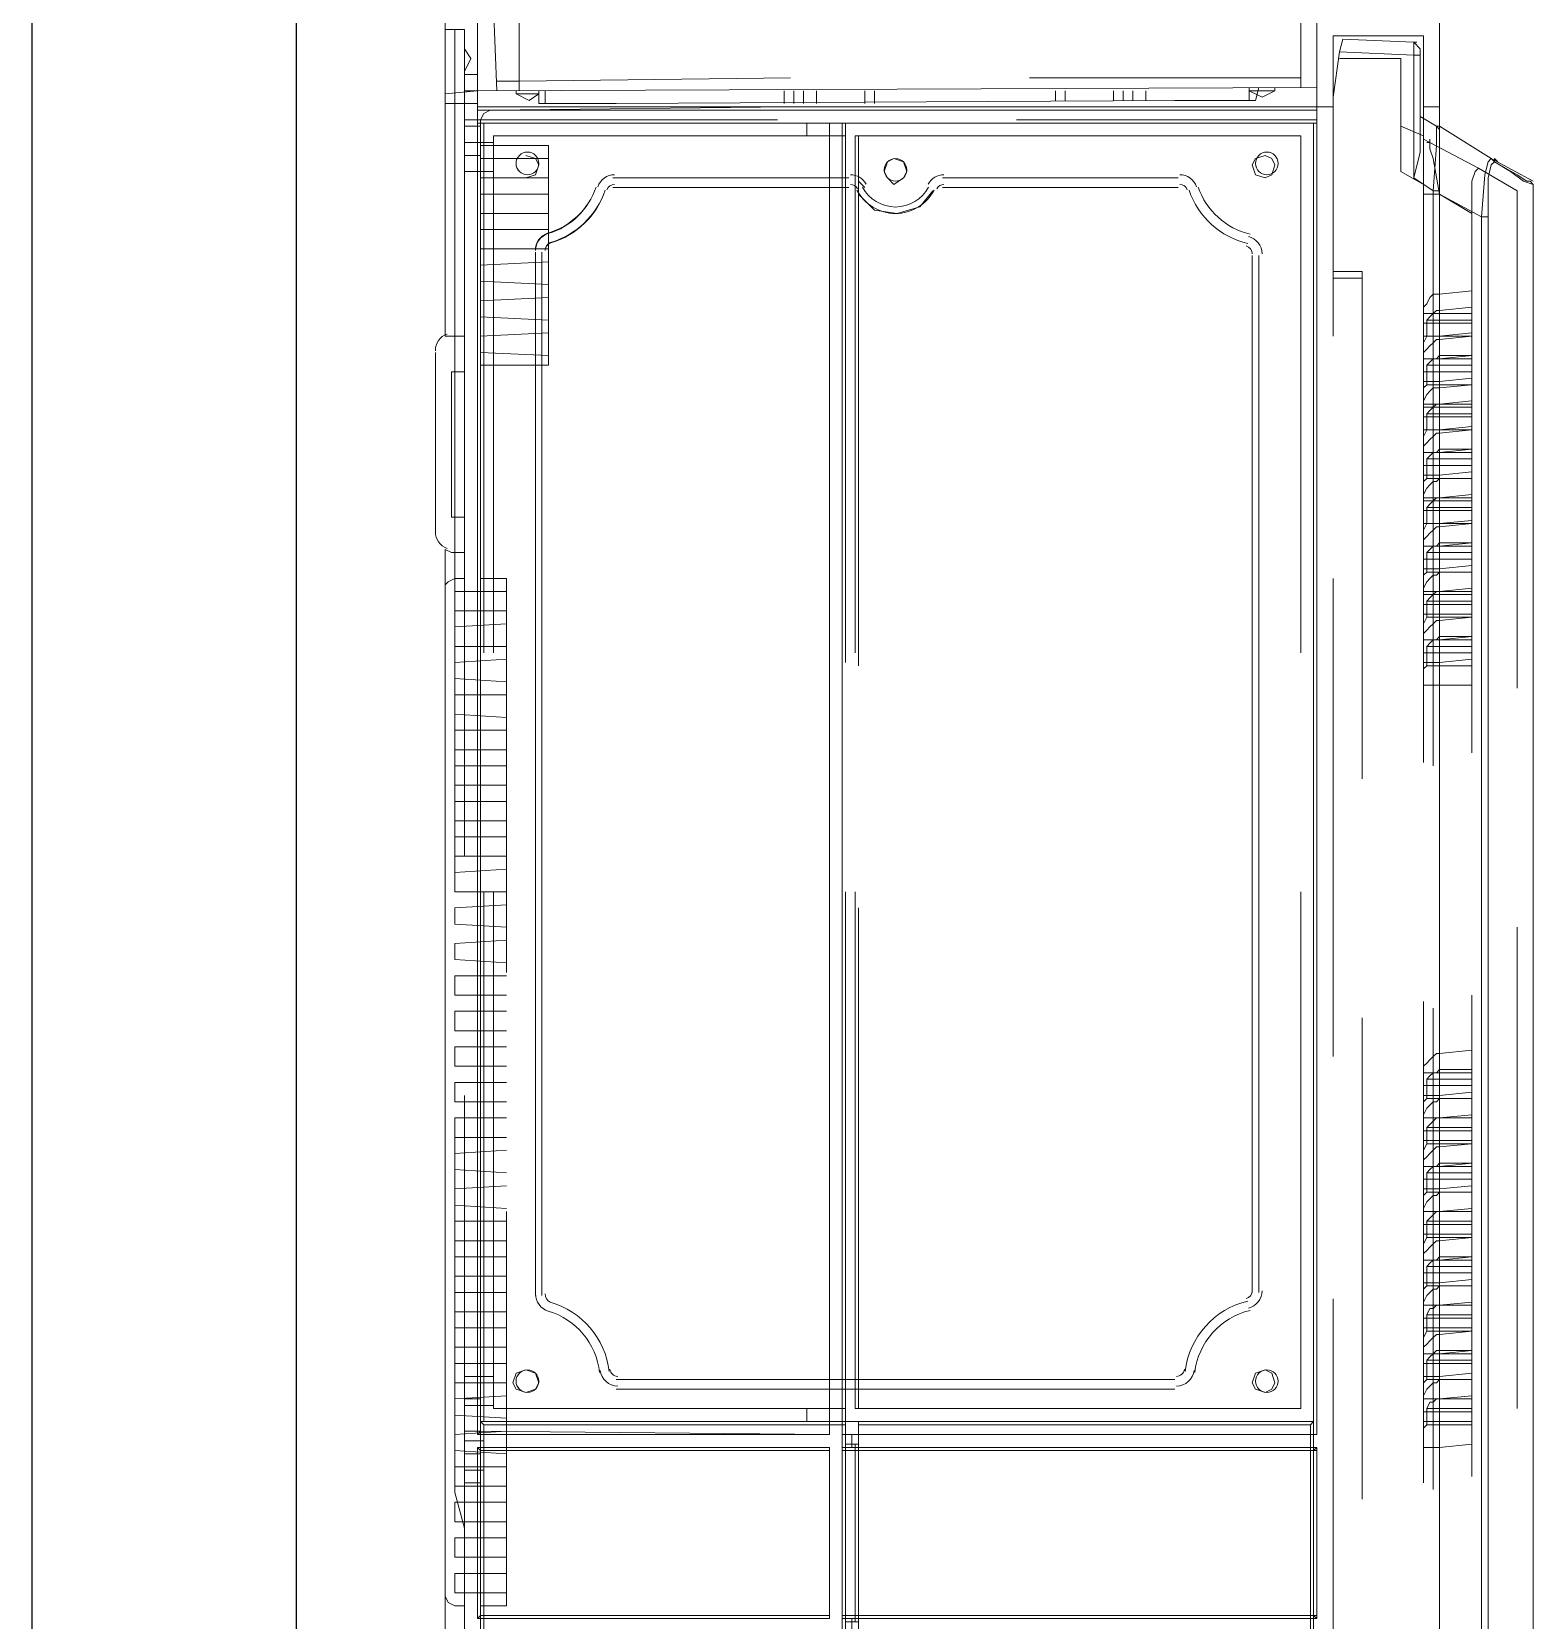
# Model space of a CAD drawing. Header units: millimetres. Extents: x -305 to 1353, y -289 to 1176.
# Drawn here: x -305.28 to -279.17, y 393.87 to 421.49 of the extents above; entities that cross this region are included whole.
import ezdxf

# ---------------------------------------------------------------- set-up
doc = ezdxf.new("R2010")
doc.units = ezdxf.units.MM
doc.header["$MEASUREMENT"] = 0
doc.layers.add('PDF_0', color=7, linetype='Continuous')

msp = doc.modelspace()

# ---------------------------------------------------------------- linework, layer by layer
at = {"layer": 'PDF_0', "lineweight": 25}
for points in [[(-300.674, 338.138), (-300.674, 390.589), (-300.674, 443.433), (-300.674, 479.429)], [(-305.279, 479.317), (-305.279, 335.049)]]:
    msp.add_lwpolyline(points, dxfattribs=at)
at = {"layer": 'PDF_0', "lineweight": 18}
for points in [[(-298.091, 374.415), (-298.091, 368.968), (-298.091, 368.856), (-297.53, 368.856), (-297.53, 368.968), (-297.53, 370.372), (-282.929, 370.372), (-282.929, 368.912), (-282.929, 368.856), (-280.795, 368.856), (-280.795, 368.912), (-280.795, 421.644), (-280.795, 421.7), (-282.929, 421.7), (-282.929, 421.644), (-282.929, 420.127), (-297.53, 420.127), (-297.53, 421.644), (-297.53, 421.7), (-298.091, 421.7), (-298.091, 421.644), (-298.091, 416.196)], [(-283.266, 421.7), (-282.929, 421.7), (-297.53, 421.7), (-297.473, 421.7), (-297.417, 421.924), (-297.249, 421.924), (-297.193, 420.464)], [(-296.8, 420.464), (-296.8, 421.924), (-283.322, 421.924), (-282.985, 421.924), (-282.985, 421.7)], [(-297.193, 420.633), (-296.8, 420.633)], [(-297.53, 420.464), (-282.929, 420.52)], [(-282.929, 420.184), (-297.53, 420.184)], [(-297.53, 419.903), (-297.473, 419.903), (-291.408, 419.903), (-291.408, 418.948), (-291.408, 418.78), (-291.408, 398.058), (-291.408, 397.889), (-291.408, 397.103), (-297.473, 397.159)], [(-297.473, 419.903), (-297.473, 397.159), (-297.53, 397.103)], [(-297.473, 419.341), (-297.473, 419.847), (-297.473, 419.341)], [(-291.184, 396.878), (-291.184, 397.103), (-291.184, 397.889), (-291.184, 398.058), (-291.184, 418.78), (-291.184, 418.948), (-291.184, 419.903), (-282.985, 419.903), (-282.929, 419.903)], [(-282.985, 397.103), (-282.985, 419.903)], [(-280.795, 418.667), (-280.065, 418.274), (-280.009, 419.004), (-279.952, 419.229), (-279.896, 419.285), (-280.795, 419.847)], [(-279.166, 372.113), (-279.166, 372.001), (-279.166, 371.72), (-279.166, 371.608), (-279.166, 370.597), (-279.166, 369.361), (-279.84, 369.361), (-279.896, 369.417), (-279.896, 369.586), (-279.952, 370.26), (-279.952, 418.274), (-279.952, 418.948), (-279.896, 419.173), (-279.84, 419.229)], [(-279.166, 418.892), (-279.896, 419.285), (-279.84, 419.229), (-279.559, 419.06), (-279.335, 418.892), (-279.166, 418.836)], [(-279.784, 419.229), (-279.84, 419.285)], [(-291.408, 418.78), (-295.171, 418.78), (-291.408, 418.78)], [(-279.166, 374.921), (-279.166, 418.836), (-279.222, 418.892)], [(-279.952, 418.274), (-280.065, 418.274), (-280.065, 370.26), (-279.952, 370.26)], [(-280.233, 416.196), (-280.795, 416.196), (-280.233, 416.253), (-280.233, 415.859), (-280.795, 415.803)], [(-298.26, 412.771), (-298.26, 415.916)], [(-297.923, 415.579), (-297.923, 413.052)], [(-280.795, 415.41), (-280.233, 415.466), (-280.233, 415.017), (-280.795, 415.017)], [(-280.233, 415.354), (-280.795, 415.354)], [(-280.233, 414.568), (-280.795, 414.568), (-280.233, 414.624), (-280.233, 414.231), (-280.795, 414.175)], [(-280.795, 413.782), (-280.233, 413.838), (-280.233, 413.389), (-280.795, 413.389)], [(-280.233, 413.725), (-280.795, 413.725)], [(-280.233, 412.939), (-280.795, 412.939), (-280.233, 412.995), (-280.233, 412.602), (-280.795, 412.546)], [(-298.091, 412.49), (-298.091, 378.122)], [(-280.795, 412.153), (-280.233, 412.209), (-280.233, 411.76), (-280.795, 411.76)], [(-280.233, 412.097), (-280.795, 412.097)], [(-280.795, 411.367), (-280.233, 411.367), (-280.233, 410.974), (-280.795, 410.918)], [(-280.233, 411.311), (-280.795, 411.311)], [(-280.795, 410.524), (-280.233, 410.581), (-280.233, 410.131), (-280.795, 410.131)], [(-280.233, 410.468), (-280.795, 410.468)], [(-280.795, 402.999), (-280.233, 403.056), (-280.233, 402.606), (-280.795, 402.606)], [(-280.233, 402.943), (-280.795, 402.943)], [(-280.795, 402.213), (-280.233, 402.213), (-280.233, 401.82), (-280.795, 401.764)], [(-280.233, 402.157), (-280.795, 402.157)], [(-280.795, 401.371), (-280.233, 401.427), (-280.233, 400.978), (-280.795, 400.978)], [(-280.233, 401.315), (-280.795, 401.315)], [(-280.795, 400.585), (-280.233, 400.585), (-280.233, 400.192), (-280.795, 400.135)], [(-280.233, 400.529), (-280.795, 400.529)], [(-280.795, 399.742), (-280.233, 399.798), (-280.233, 399.349), (-280.795, 399.349)], [(-280.233, 399.686), (-280.795, 399.686)], [(-280.795, 398.956), (-280.233, 398.956), (-280.233, 398.563), (-280.795, 398.507)], [(-280.233, 398.9), (-280.795, 398.9)], [(-280.795, 398.114), (-280.233, 398.17), (-280.233, 397.777), (-280.795, 397.721)], [(-280.233, 398.058), (-280.795, 398.058)], [(-297.473, 397.159), (-297.473, 397.721), (-297.473, 397.159)], [(-280.795, 397.328), (-280.233, 397.328), (-280.233, 396.934), (-280.795, 396.878)], [(-280.233, 397.271), (-280.795, 397.271)], [(-297.53, 396.878), (-297.473, 396.822), (-291.408, 396.822), (-291.408, 396.878)], [(-282.929, 396.878), (-282.985, 396.822), (-291.184, 396.822), (-291.184, 396.878), (-291.015, 396.878), (-291.015, 397.103), (-291.184, 397.103), (-282.985, 397.103), (-282.929, 397.103)], [(-297.473, 396.822), (-297.473, 393.958)], [(-297.473, 396.261), (-297.473, 396.766), (-297.473, 396.261)], [(-291.408, 393.958), (-291.408, 396.822)], [(-291.184, 396.822), (-291.184, 393.958)], [(-282.985, 393.958), (-282.985, 396.822)], [(-291.408, 393.902), (-291.408, 393.958), (-297.473, 393.958), (-297.53, 393.902)], [(-282.929, 393.902), (-282.985, 393.958), (-291.184, 393.958), (-291.184, 393.902), (-291.015, 393.902), (-291.015, 393.677), (-291.184, 393.677), (-291.184, 393.621), (-282.985, 393.677), (-282.929, 393.677)], [(-291.184, 393.902), (-291.184, 393.677)]]:
    msp.add_lwpolyline(points, dxfattribs=at)
at = {"layer": 'PDF_0', "lineweight": 0}
for points in [[(-283.21, 421.924), (-283.21, 420.52)], [(-298.091, 421.531), (-297.754, 421.531), (-297.754, 420.745), (-297.53, 420.745)], [(-297.923, 421.531), (-297.923, 415.579)], [(-282.648, 416.196), (-282.648, 421.419), (-281.076, 421.419), (-281.076, 419.566), (-281.076, 418.836), (-281.076, 408.784)], [(-297.754, 421.194), (-297.754, 421.194)], [(-282.536, 421.138), (-282.648, 420.352), (-282.648, 420.184), (-287.927, 420.184)], [(-281.132, 421.082), (-281.132, 421.194), (-281.244, 421.307), (-281.244, 421.251), (-281.244, 421.082), (-281.132, 421.082), (-281.132, 421.194), (-281.244, 421.307), (-282.479, 421.363), (-282.536, 421.138), (-281.244, 421.082), (-281.132, 421.082), (-281.132, 419.397), (-281.244, 418.948), (-281.132, 419.397)], [(-281.188, 421.307), (-281.244, 421.307), (-281.244, 421.251), (-281.244, 421.082), (-281.244, 418.948), (-280.907, 418.723), (-280.907, 408.727)], [(-281.076, 418.836), (-281.469, 419.06), (-281.469, 421.026), (-282.536, 421.026)], [(-297.754, 420.745), (-297.754, 420.24), (-298.091, 420.24)], [(-297.754, 420.801), (-297.754, 420.801)], [(-296.8, 420.633), (-292.082, 420.689)], [(-287.927, 420.689), (-283.21, 420.689)], [(-297.754, 420.464), (-297.53, 420.464), (-298.091, 420.408)], [(-296.856, 420.408), (-296.856, 420.408)], [(-296.856, 420.408), (-296.631, 420.296), (-296.463, 420.408)], [(-296.463, 420.464), (-296.463, 420.24), (-296.294, 420.24), (-295.396, 420.24), (-295.115, 420.24), (-285.4, 420.296), (-285.119, 420.296), (-284.164, 420.296), (-283.996, 420.296), (-283.94, 420.52)], [(-296.35, 420.24), (-296.35, 420.464)], [(-292.195, 420.464), (-292.195, 420.24)], [(-292.026, 420.464), (-292.026, 420.24)], [(-291.858, 420.464), (-291.858, 420.24)], [(-291.633, 420.464), (-291.633, 420.24)], [(-290.791, 420.464), (-290.791, 420.24)], [(-290.622, 420.464), (-290.622, 420.24)], [(-287.477, 420.296), (-287.477, 420.464)], [(-287.309, 420.296), (-287.309, 420.464)], [(-286.467, 420.296), (-286.467, 420.464)], [(-286.298, 420.296), (-286.298, 420.464)], [(-286.13, 420.296), (-286.13, 420.464)], [(-285.905, 420.296), (-285.905, 420.464)], [(-284.108, 420.296), (-284.108, 420.52), (-284.108, 420.464), (-283.883, 420.352), (-283.659, 420.464), (-283.659, 420.52), (-283.659, 420.464)], [(-284.108, 420.52), (-284.108, 420.464)], [(-284.108, 420.464), (-284.108, 420.464)], [(-297.53, 420.24), (-297.754, 420.24), (-297.754, 419.847), (-297.473, 419.847)], [(-297.53, 420.127), (-297.53, 419.959), (-297.754, 419.959)], [(-297.53, 420.127), (-297.53, 420.127)], [(-292.082, 420.184), (-297.305, 420.127), (-297.417, 420.071), (-297.473, 419.959), (-297.473, 410.356)], [(-282.929, 419.959), (-282.929, 420.127)], [(-280.795, 420.184), (-281.076, 420.184)], [(-297.754, 419.847), (-297.754, 419.341)], [(-297.473, 410.693), (-297.473, 419.903), (-297.53, 419.903), (-297.53, 419.959), (-292.307, 419.959)], [(-297.417, 410.693), (-297.417, 419.903), (-297.473, 419.903)], [(-297.417, 419.903), (-291.802, 419.903), (-291.802, 419.678), (-291.128, 419.678), (-291.128, 418.948), (-291.128, 418.78), (-291.128, 410.524)], [(-291.802, 419.678), (-297.249, 419.678), (-297.249, 410.693), (-297.249, 419.678), (-291.128, 419.678), (-291.128, 419.903), (-291.802, 419.903)], [(-288.151, 419.959), (-282.929, 419.959), (-282.929, 419.903), (-282.985, 419.903), (-282.985, 410.693), (-282.985, 419.903), (-291.128, 419.903), (-291.128, 410.693)], [(-291.128, 419.903), (-291.128, 419.903)], [(-282.985, 419.903), (-282.985, 419.903)], [(-281.019, 419.566), (-280.963, 419.566), (-281.076, 419.622), (-281.076, 419.678), (-281.469, 419.847)], [(-280.795, 419.847), (-280.851, 419.847), (-280.851, 419.79), (-280.851, 419.51), (-280.907, 418.723), (-280.795, 418.723), (-280.907, 418.723), (-280.851, 419.51), (-280.851, 419.79), (-280.851, 419.847), (-280.795, 419.79), (-280.851, 419.847), (-281.132, 420.015)], [(-297.754, 419.06), (-297.249, 419.06), (-297.249, 419.566), (-297.754, 419.566)], [(-297.473, 419.51), (-296.294, 419.51), (-296.294, 419.117), (-296.294, 416.084), (-296.294, 415.691), (-297.473, 415.691)], [(-297.249, 419.678), (-297.249, 419.678)], [(-297.249, 419.06), (-297.249, 419.566)], [(-291.128, 419.678), (-291.128, 419.678)], [(-290.903, 410.468), (-290.903, 418.667), (-290.622, 418.386), (-290.229, 418.33), (-289.836, 418.443), (-289.611, 418.723), (-289.836, 418.443), (-290.229, 418.33), (-290.622, 418.386), (-290.903, 418.667), (-290.903, 418.892), (-290.791, 418.78), (-290.903, 418.892), (-290.903, 419.678), (-283.21, 419.678), (-283.21, 410.693), (-283.21, 419.678), (-290.959, 419.678), (-290.903, 419.678)], [(-290.959, 419.678), (-290.959, 410.693)], [(-283.21, 419.678), (-283.21, 419.678)], [(-281.076, 419.678), (-281.076, 419.622), (-280.963, 419.566), (-280.963, 419.453), (-280.907, 419.285), (-280.795, 418.667), (-280.233, 418.33), (-280.233, 418.892), (-280.177, 419.06), (-280.121, 419.117), (-280.963, 419.566), (-280.963, 419.453), (-280.907, 419.285), (-280.795, 418.667)], [(-297.473, 419.341), (-297.754, 419.341), (-297.754, 416.196), (-297.754, 415.579)], [(-296.294, 419.285), (-297.473, 419.285)], [(-296.687, 418.948), (-296.519, 419.004), (-296.463, 419.173), (-296.519, 419.285), (-296.687, 419.341)], [(-296.687, 419.341), (-296.687, 419.341)], [(-290.285, 418.836), (-290.117, 418.948), (-290.061, 419.06), (-290.117, 419.229), (-290.285, 419.285)], [(-290.285, 419.285), (-290.285, 419.285)], [(-290.285, 419.285), (-290.285, 419.285)], [(-283.827, 418.948), (-283.715, 419.004), (-283.659, 419.173), (-283.715, 419.285), (-283.827, 419.341)], [(-283.827, 419.341), (-283.827, 419.341)], [(-283.827, 419.341), (-283.827, 419.341)], [(-279.222, 418.892), (-279.279, 418.892), (-279.447, 419.004), (-279.84, 419.229), (-279.84, 419.285)], [(-297.473, 418.948), (-296.294, 418.948)], [(-296.687, 418.948), (-296.687, 418.948)], [(-291.128, 418.948), (-291.128, 418.948)], [(-283.827, 418.948), (-283.827, 418.948)], [(-283.827, 418.948), (-283.827, 418.948)], [(-280.233, 408.952), (-280.233, 418.33), (-280.233, 418.892), (-280.177, 419.06), (-280.121, 419.117), (-279.447, 418.723), (-279.447, 410.075)], [(-296.294, 418.667), (-297.473, 418.667)], [(-291.128, 418.78), (-291.128, 418.78)], [(-290.903, 418.667), (-290.903, 418.667)], [(-290.285, 418.836), (-290.285, 418.836)], [(-290.285, 418.836), (-290.285, 418.836)], [(-280.795, 416.926), (-280.795, 418.667), (-281.019, 418.667), (-281.076, 418.667), (-281.019, 418.667), (-280.795, 418.667), (-281.019, 418.667), (-281.076, 418.667)], [(-279.166, 418.836), (-279.166, 418.836)], [(-297.473, 418.33), (-296.294, 418.33)], [(-296.294, 418.05), (-297.473, 418.05)], [(-297.473, 417.713), (-296.294, 417.713)], [(-296.294, 417.488), (-297.473, 417.432)], [(-282.648, 417.32), (-282.143, 417.32), (-282.143, 408.503)], [(-297.473, 417.151), (-296.294, 417.095)], [(-282.648, 417.207), (-282.143, 417.207)], [(-296.294, 416.87), (-297.473, 416.814)], [(-280.795, 415.803), (-281.076, 415.803), (-281.076, 415.916), (-281.076, 416.028), (-281.076, 416.084), (-281.019, 416.196), (-280.795, 416.196), (-281.076, 416.196), (-281.076, 416.309), (-281.076, 416.421), (-281.076, 416.589), (-281.076, 416.702), (-281.019, 416.758), (-280.963, 416.87), (-280.907, 416.926), (-280.851, 416.926), (-280.795, 416.926), (-280.233, 416.983), (-280.233, 416.589), (-280.233, 416.421), (-280.233, 416.253)], [(-297.473, 416.533), (-296.294, 416.477)], [(-280.233, 416.589), (-281.076, 416.589)], [(-281.019, 416.196), (-281.019, 416.477), (-280.963, 416.533), (-280.907, 416.589), (-280.851, 416.646), (-280.795, 416.646), (-280.795, 416.14)], [(-280.233, 416.477), (-281.019, 416.477)], [(-280.795, 416.646), (-280.233, 416.702)], [(-297.754, 416.196), (-297.979, 416.196), (-298.091, 416.196)], [(-296.294, 416.253), (-297.473, 416.196)], [(-280.233, 416.421), (-281.076, 416.421)], [(-280.233, 416.196), (-280.795, 416.14), (-280.851, 416.14), (-280.907, 416.084), (-280.963, 416.028), (-281.019, 415.972), (-281.076, 415.916), (-281.076, 415.803)], [(-297.473, 415.916), (-296.294, 415.859)], [(-281.076, 414.961), (-281.076, 415.073), (-281.019, 415.186), (-280.963, 415.242), (-280.907, 415.298), (-280.851, 415.298), (-280.795, 415.298), (-280.795, 415.859), (-280.851, 415.803), (-280.907, 415.803), (-280.963, 415.747), (-281.019, 415.691), (-280.233, 415.691)], [(-280.795, 415.859), (-280.233, 415.859), (-280.233, 415.803), (-281.076, 415.803), (-281.076, 415.579)], [(-280.795, 415.41), (-281.076, 415.41), (-281.076, 415.522), (-281.076, 415.579), (-280.233, 415.579), (-280.233, 415.803)], [(-281.019, 415.691), (-281.019, 415.354), (-281.076, 415.298), (-281.076, 415.186), (-281.076, 415.073), (-281.076, 415.017), (-280.795, 415.017), (-280.851, 415.017), (-280.907, 414.961), (-280.963, 414.905), (-281.019, 414.849), (-280.233, 414.849)], [(-280.795, 415.354), (-281.019, 415.354)], [(-280.233, 415.354), (-280.795, 415.298)], [(-280.233, 415.579), (-280.233, 415.466)], [(-280.233, 415.073), (-280.795, 415.017), (-280.795, 414.512)], [(-280.795, 413.782), (-281.076, 413.782), (-281.076, 413.894), (-281.076, 413.95), (-281.076, 414.175), (-281.076, 414.287), (-281.076, 414.399), (-281.076, 414.455), (-281.019, 414.568), (-281.019, 414.849)], [(-281.076, 414.792), (-281.076, 414.68), (-281.076, 414.568), (-280.795, 414.568), (-281.019, 414.568)], [(-280.233, 415.017), (-280.233, 414.961)], [(-280.233, 414.792), (-280.233, 414.624)], [(-280.795, 414.175), (-281.076, 414.175), (-281.076, 414.287), (-281.019, 414.343), (-280.963, 414.399), (-280.907, 414.455), (-280.851, 414.512), (-280.795, 414.512), (-280.233, 414.568)], [(-281.019, 413.725), (-280.795, 413.725), (-280.795, 414.231), (-280.851, 414.175), (-280.907, 414.175), (-280.963, 414.119), (-281.019, 414.062), (-281.019, 413.725), (-281.076, 413.669), (-281.076, 413.557), (-281.076, 413.501), (-281.076, 413.389), (-280.795, 413.389), (-280.851, 413.389), (-280.907, 413.332), (-280.963, 413.276), (-281.019, 413.22), (-280.233, 413.22)], [(-280.795, 414.231), (-280.233, 414.231), (-280.233, 414.175), (-281.076, 414.175)], [(-280.233, 414.175), (-280.233, 413.95), (-281.076, 413.95)], [(-280.233, 414.062), (-281.019, 414.062)], [(-280.233, 413.725), (-280.795, 413.725), (-280.851, 413.669), (-280.907, 413.669), (-280.963, 413.613), (-281.019, 413.557), (-281.076, 413.445), (-281.076, 413.332), (-281.076, 413.164), (-281.076, 413.052), (-281.076, 412.939), (-280.795, 412.939), (-281.019, 412.939)], [(-280.233, 413.95), (-280.233, 413.838)], [(-280.233, 413.445), (-280.795, 413.389), (-280.795, 412.883)], [(-281.076, 413.332), (-280.233, 413.332), (-280.233, 413.389)], [(-280.233, 413.332), (-280.233, 413.164), (-281.076, 413.164)], [(-281.019, 413.22), (-281.019, 412.939), (-281.076, 412.827), (-281.076, 412.771), (-281.076, 412.658), (-281.076, 412.546)], [(-280.233, 413.164), (-280.233, 412.995)], [(-297.923, 413.052), (-297.923, 406.65)], [(-297.754, 413.052), (-297.754, 412.434)], [(-280.795, 412.546), (-281.076, 412.546), (-281.076, 412.658), (-281.019, 412.715), (-280.963, 412.771), (-280.907, 412.827), (-280.851, 412.883), (-280.795, 412.883), (-280.233, 412.939)], [(-280.795, 412.602), (-280.233, 412.602), (-280.233, 412.546), (-281.076, 412.546), (-281.076, 412.322), (-281.076, 412.265), (-281.076, 412.153), (-280.795, 412.153)], [(-280.233, 410.918), (-281.076, 410.918), (-281.076, 411.03), (-281.019, 411.086), (-280.963, 411.142), (-280.907, 411.198), (-280.851, 411.255), (-280.795, 411.255), (-280.233, 411.311), (-280.795, 411.255), (-280.795, 411.76), (-281.076, 411.76), (-281.076, 411.872), (-281.076, 411.928), (-281.076, 412.041), (-281.019, 412.097), (-280.795, 412.097), (-280.795, 412.602), (-280.851, 412.546), (-280.907, 412.546), (-280.963, 412.49), (-281.019, 412.434), (-281.019, 412.097)], [(-298.091, 412.49), (-297.979, 412.434), (-297.754, 412.434), (-297.754, 407.155)], [(-280.233, 412.546), (-280.233, 412.322), (-281.076, 412.322)], [(-280.233, 412.434), (-281.019, 412.434)], [(-280.233, 412.322), (-280.233, 412.209)], [(-280.795, 412.097), (-280.233, 412.097), (-280.795, 412.097), (-280.851, 412.041), (-280.907, 412.041), (-280.963, 411.985), (-281.019, 411.928), (-281.076, 411.816), (-281.076, 411.704), (-281.076, 411.535), (-281.076, 411.423), (-281.076, 411.367), (-280.795, 411.367)], [(-297.754, 411.985), (-297.923, 411.985), (-298.035, 411.928), (-298.091, 411.872)], [(-297.024, 411.76), (-297.923, 411.76), (-297.923, 411.423), (-297.024, 411.423)], [(-297.473, 411.985), (-297.024, 411.985), (-297.024, 411.591), (-297.024, 405.133)], [(-282.648, 411.985), (-282.648, 403.673)], [(-281.076, 411.704), (-280.233, 411.704), (-280.233, 411.76)], [(-280.233, 411.816), (-280.795, 411.76), (-280.851, 411.76), (-280.907, 411.704), (-280.963, 411.648), (-281.019, 411.591), (-280.233, 411.591)], [(-280.233, 411.704), (-280.233, 411.535), (-281.076, 411.535)], [(-281.019, 411.311), (-281.019, 411.591)], [(-280.233, 411.367), (-280.233, 411.535)], [(-297.024, 411.198), (-297.923, 411.142), (-297.923, 410.805), (-297.024, 410.805)], [(-280.795, 410.918), (-281.076, 410.918), (-281.076, 411.03), (-281.076, 411.142), (-281.076, 411.198), (-281.019, 411.311), (-280.795, 411.311)], [(-280.795, 403.729), (-280.795, 410.974), (-280.851, 410.918), (-280.907, 410.918), (-280.963, 410.861), (-281.019, 410.805), (-281.019, 410.468), (-281.076, 410.412), (-281.076, 410.3), (-281.076, 410.244), (-281.076, 410.131), (-280.795, 410.131)], [(-281.076, 410.918), (-281.076, 410.693)], [(-280.233, 410.581), (-280.233, 410.693), (-280.233, 410.918), (-280.233, 410.974), (-280.795, 410.974)], [(-280.795, 410.524), (-281.076, 410.524), (-281.076, 410.637), (-281.076, 410.693), (-280.233, 410.693)], [(-280.233, 410.805), (-281.019, 410.805)], [(-297.024, 410.581), (-297.923, 410.524), (-297.923, 410.244), (-297.024, 410.188)], [(-280.795, 410.468), (-281.019, 410.468)], [(-297.024, 409.963), (-297.923, 409.963), (-297.923, 409.626), (-297.024, 409.57)], [(-297.024, 409.345), (-297.923, 409.345), (-297.923, 409.008), (-297.024, 409.008)], [(-297.024, 408.727), (-297.923, 408.727), (-297.923, 408.391), (-297.024, 408.391)], [(-297.024, 408.11), (-297.923, 408.11), (-297.923, 407.773), (-297.024, 407.773)], [(-297.024, 407.492), (-297.923, 407.492), (-297.923, 407.155), (-297.024, 407.155)], [(-297.024, 406.93), (-297.923, 406.874), (-297.923, 406.537), (-297.024, 406.537)], [(-297.473, 406.537), (-297.473, 397.328), (-297.417, 397.271), (-291.128, 397.271), (-291.128, 393.509)], [(-297.417, 406.537), (-297.417, 397.328), (-297.473, 397.328), (-297.473, 393.453), (-297.417, 393.509)], [(-291.128, 406.313), (-291.128, 398.058), (-291.128, 397.889), (-291.128, 397.552), (-291.802, 397.552), (-297.249, 397.552), (-297.249, 406.537), (-297.249, 397.552), (-291.128, 397.552), (-291.128, 397.328), (-290.903, 397.328)], [(-291.128, 397.328), (-291.128, 406.537)], [(-290.903, 397.552), (-290.959, 397.552), (-283.21, 397.552), (-283.21, 406.537), (-283.21, 397.552), (-290.903, 397.552), (-290.903, 397.889), (-290.903, 398.058), (-290.903, 406.257)], [(-290.959, 406.537), (-290.959, 397.552)], [(-297.024, 406.313), (-297.923, 406.257), (-297.923, 405.976), (-297.024, 405.92)], [(-297.473, 406.2), (-297.473, 397.833)], [(-297.024, 405.695), (-297.923, 405.639), (-297.923, 405.358), (-297.024, 405.302)], [(-279.447, 397.552), (-279.447, 405.92)], [(-297.024, 405.077), (-297.923, 405.077), (-297.923, 404.74), (-297.024, 404.74)], [(-281.076, 404.628), (-281.076, 396.261)], [(-280.233, 396.373), (-280.233, 404.74)], [(-297.024, 404.46), (-297.923, 404.46), (-297.923, 404.123), (-297.024, 404.123)], [(-282.143, 404.347), (-282.143, 395.98)], [(-280.907, 404.516), (-280.907, 396.148)], [(-297.024, 403.842), (-297.923, 403.842), (-297.923, 403.505), (-297.024, 403.505)], [(-297.024, 403.224), (-297.923, 403.224), (-297.923, 402.887), (-297.024, 402.887)], [(-281.076, 403.393), (-281.076, 403.168), (-280.233, 403.168), (-280.233, 403.393)], [(-280.233, 403.28), (-281.019, 403.28), (-281.019, 402.943), (-280.795, 402.943), (-280.851, 402.887), (-280.907, 402.887), (-280.963, 402.831), (-281.019, 402.775), (-281.076, 402.662), (-281.076, 402.606), (-280.233, 402.606), (-280.233, 402.382), (-281.076, 402.382), (-281.076, 402.269), (-281.076, 402.213), (-280.795, 402.213)], [(-281.019, 403.28), (-280.963, 403.336), (-280.907, 403.393), (-280.851, 403.393), (-280.795, 403.449), (-280.233, 403.449)], [(-280.233, 402.943), (-280.795, 402.943), (-280.795, 403.449)], [(-297.754, 402.999), (-297.754, 397.721), (-297.473, 397.721)], [(-281.076, 403.168), (-281.076, 403.112), (-281.076, 402.999), (-280.795, 402.999)], [(-281.019, 402.943), (-281.076, 402.887), (-281.076, 402.775), (-281.076, 402.719), (-281.076, 402.606)], [(-280.233, 403.168), (-280.233, 403.056)], [(-281.076, 402.382), (-281.076, 402.606), (-280.795, 402.606), (-280.233, 402.662)], [(-297.024, 402.606), (-297.923, 402.606), (-297.923, 402.269), (-297.024, 402.269)], [(-297.923, 402.494), (-297.923, 396.092), (-297.754, 395.474)], [(-280.795, 401.371), (-281.076, 401.371), (-281.076, 401.483), (-281.076, 401.539), (-281.076, 401.764), (-281.076, 401.876), (-281.076, 401.989), (-281.076, 402.045), (-281.019, 402.157), (-281.019, 402.438), (-280.963, 402.494), (-280.907, 402.55), (-280.851, 402.606), (-280.795, 402.606), (-280.795, 402.101)], [(-280.233, 402.438), (-281.019, 402.438)], [(-280.233, 402.606), (-280.233, 402.606)], [(-280.233, 402.382), (-280.233, 402.213)], [(-280.233, 402.157), (-280.795, 402.101), (-280.851, 402.101), (-280.907, 402.045), (-280.963, 401.989), (-281.019, 401.932), (-281.076, 401.876), (-281.076, 401.764)], [(-280.795, 402.157), (-281.019, 402.157)], [(-297.024, 402.045), (-297.923, 401.989), (-297.923, 401.708), (-297.024, 401.652)], [(-280.795, 401.764), (-281.076, 401.764), (-280.233, 401.764), (-280.233, 401.82), (-280.795, 401.82), (-280.851, 401.764), (-280.907, 401.764), (-280.963, 401.708), (-281.019, 401.652)], [(-280.795, 401.82), (-280.795, 401.315), (-280.851, 401.259), (-280.907, 401.259), (-280.963, 401.202), (-281.019, 401.146), (-281.076, 401.034), (-281.076, 400.978), (-280.233, 400.978), (-280.233, 400.753), (-280.233, 400.585)], [(-280.233, 401.764), (-280.233, 401.539), (-281.076, 401.539)], [(-280.233, 401.652), (-281.019, 401.652), (-281.019, 401.315), (-280.795, 401.315), (-280.233, 401.315)], [(-280.233, 401.539), (-280.233, 401.427)], [(-297.024, 401.427), (-297.923, 401.371), (-297.923, 401.09), (-297.024, 401.034)], [(-281.019, 400.529), (-281.019, 400.809), (-280.963, 400.865), (-280.907, 400.922), (-280.851, 400.978), (-280.795, 400.978), (-281.076, 400.978), (-281.076, 401.09), (-281.076, 401.146), (-281.076, 401.259), (-281.019, 401.315)], [(-297.024, 400.978), (-297.024, 394.52), (-297.024, 394.127), (-297.473, 394.127)], [(-281.076, 400.978), (-281.076, 400.753)], [(-280.233, 401.034), (-280.795, 400.978), (-280.795, 400.472)], [(-280.233, 400.978), (-280.233, 400.978)], [(-297.024, 400.809), (-297.923, 400.809), (-297.923, 400.472), (-297.024, 400.472)], [(-280.795, 400.585), (-281.076, 400.585), (-281.076, 400.641), (-281.076, 400.753), (-280.233, 400.753)], [(-280.233, 400.809), (-281.019, 400.809)], [(-280.795, 400.135), (-281.076, 400.135), (-281.076, 400.248), (-281.076, 400.36), (-281.076, 400.416), (-281.019, 400.529), (-280.795, 400.529)], [(-280.233, 400.529), (-280.795, 400.472), (-280.851, 400.472), (-280.907, 400.416), (-280.963, 400.36), (-281.019, 400.304), (-281.076, 400.248), (-281.076, 400.135), (-280.233, 400.135)], [(-297.024, 400.192), (-297.923, 400.192), (-297.923, 399.855), (-297.024, 399.855)], [(-280.233, 399.125), (-280.233, 399.349), (-281.076, 399.349), (-281.076, 399.405), (-281.019, 399.518), (-280.963, 399.574), (-280.907, 399.63), (-280.851, 399.63), (-280.795, 399.686), (-280.795, 400.192)], [(-280.233, 399.798), (-280.233, 399.911), (-280.233, 400.135), (-280.233, 400.192), (-280.795, 400.192), (-280.851, 400.135), (-280.907, 400.135), (-280.963, 400.079), (-281.019, 400.023)], [(-281.076, 400.135), (-281.076, 399.911)], [(-280.795, 399.742), (-281.076, 399.742), (-281.076, 399.855), (-281.076, 399.911), (-280.233, 399.911)], [(-281.019, 399.686), (-281.019, 400.023), (-280.233, 400.023)], [(-280.233, 399.181), (-281.019, 399.181), (-280.963, 399.293), (-280.907, 399.293), (-280.851, 399.349), (-280.795, 399.349), (-281.076, 399.349), (-281.076, 399.462), (-281.076, 399.518), (-281.076, 399.63), (-281.019, 399.686), (-280.795, 399.686), (-280.233, 399.686)], [(-297.024, 399.574), (-297.923, 399.574), (-297.923, 399.237), (-297.024, 399.237)], [(-282.648, 399.462), (-282.648, 391.094)], [(-280.233, 399.405), (-280.795, 399.349), (-280.795, 398.844), (-280.233, 398.9), (-280.795, 398.844), (-280.851, 398.844), (-280.907, 398.788), (-280.963, 398.731), (-281.019, 398.675), (-281.076, 398.619), (-281.076, 398.507), (-281.076, 398.338)], [(-281.076, 399.349), (-281.076, 399.125)], [(-280.233, 399.349), (-280.233, 399.349)], [(-281.019, 399.181), (-281.019, 398.9), (-281.076, 398.788), (-281.076, 398.731), (-281.076, 398.619), (-281.076, 398.507)], [(-280.795, 398.956), (-281.076, 398.956), (-281.076, 399.012), (-281.076, 399.125), (-280.233, 399.125), (-280.233, 398.956)], [(-297.024, 398.956), (-297.923, 398.956), (-297.923, 398.619), (-297.024, 398.619)], [(-280.795, 398.9), (-281.019, 398.9)], [(-280.233, 397.721), (-280.233, 397.496), (-281.076, 397.496), (-281.076, 397.721), (-281.076, 397.833), (-281.076, 397.889), (-281.076, 398.001), (-281.019, 398.058), (-281.019, 398.395), (-280.963, 398.451), (-280.907, 398.507), (-280.851, 398.563), (-280.795, 398.563), (-280.795, 398.058), (-281.019, 398.058)], [(-280.795, 398.507), (-281.076, 398.507), (-280.233, 398.507), (-280.233, 398.338), (-280.233, 398.17)], [(-280.795, 398.563), (-280.233, 398.563), (-280.233, 398.507)], [(-297.024, 398.338), (-297.923, 398.338), (-297.923, 398.001), (-297.024, 398.001)], [(-296.687, 397.833), (-296.519, 397.889), (-296.463, 398.001), (-296.519, 398.17), (-296.687, 398.226)], [(-296.687, 398.226), (-296.687, 398.226)], [(-296.687, 398.226), (-296.687, 398.226)], [(-283.827, 397.833), (-283.715, 397.889), (-283.659, 398.001), (-283.715, 398.17), (-283.827, 398.226)], [(-283.827, 398.226), (-283.827, 398.226)], [(-283.827, 398.226), (-283.827, 398.226)], [(-280.795, 398.114), (-281.076, 398.114), (-281.076, 398.226), (-281.076, 398.338), (-280.233, 398.338)], [(-280.233, 398.395), (-281.019, 398.395)], [(-297.754, 398.114), (-297.249, 398.114), (-297.249, 397.608), (-297.754, 397.608)], [(-297.249, 397.608), (-297.249, 398.114)], [(-291.128, 398.058), (-291.128, 398.058)], [(-290.903, 398.058), (-290.903, 398.058)], [(-280.795, 398.058), (-280.233, 398.058), (-280.795, 398.058), (-280.851, 398.001), (-280.907, 398.001), (-280.963, 397.945), (-281.019, 397.889), (-281.076, 397.777), (-281.076, 397.721), (-280.233, 397.721), (-280.233, 397.777), (-280.795, 397.721), (-280.851, 397.721), (-280.907, 397.665), (-280.963, 397.665), (-281.019, 397.552), (-281.019, 397.271)], [(-297.024, 397.777), (-297.923, 397.721), (-297.923, 397.44), (-297.024, 397.384)], [(-297.754, 397.721), (-297.754, 397.159)], [(-296.687, 397.833), (-296.687, 397.833)], [(-296.687, 397.833), (-296.687, 397.833)], [(-291.128, 397.889), (-291.128, 397.889)], [(-290.903, 397.889), (-290.903, 397.889)], [(-283.827, 397.833), (-283.827, 397.833)], [(-283.827, 397.833), (-283.827, 397.833)], [(-281.076, 397.721), (-280.795, 397.721), (-280.795, 390.533), (-280.233, 390.533), (-280.233, 390.196), (-280.233, 389.971), (-280.233, 389.803)], [(-297.249, 397.552), (-297.249, 397.552)], [(-291.802, 397.552), (-291.802, 397.328), (-291.128, 397.328), (-291.128, 397.271)], [(-291.128, 397.552), (-291.128, 397.552)], [(-283.21, 397.552), (-283.21, 397.552)], [(-281.076, 397.496), (-281.076, 397.384), (-281.076, 397.328), (-280.795, 397.328)], [(-280.233, 397.552), (-281.019, 397.552)], [(-280.233, 397.328), (-280.233, 397.496)], [(-297.024, 397.159), (-297.923, 397.103), (-297.923, 396.822), (-297.024, 396.766)], [(-297.473, 397.159), (-297.754, 397.159), (-297.754, 396.766), (-297.473, 396.766)], [(-297.473, 397.328), (-297.473, 397.328)], [(-297.417, 397.328), (-291.802, 397.328)], [(-297.417, 397.271), (-297.417, 393.509), (-291.128, 393.509), (-291.128, 393.453), (-291.802, 393.453), (-291.802, 393.228), (-297.249, 393.228), (-291.128, 393.228), (-291.128, 392.386), (-291.128, 392.217), (-291.128, 388.286), (-284.164, 388.286), (-283.996, 388.286), (-283.21, 388.286), (-283.21, 381.716)], [(-291.128, 397.328), (-291.128, 397.328)], [(-290.959, 396.934), (-290.959, 393.846), (-291.128, 393.846), (-291.128, 393.453), (-290.903, 393.453), (-290.903, 393.509), (-290.903, 397.271), (-290.903, 397.328), (-290.903, 396.934)], [(-282.985, 397.328), (-291.128, 397.328), (-291.128, 396.934), (-290.903, 396.934), (-290.959, 396.934), (-291.128, 396.934), (-291.128, 393.846), (-290.903, 393.846), (-290.959, 393.846)], [(-290.903, 393.509), (-283.041, 393.509), (-283.041, 397.271), (-290.903, 397.271)], [(-283.041, 393.509), (-282.985, 393.453), (-282.985, 397.328), (-283.041, 397.271)], [(-282.985, 397.328), (-282.985, 397.328)], [(-280.795, 397.271), (-281.019, 397.271), (-281.076, 397.215), (-281.076, 397.103), (-281.076, 396.991), (-281.076, 396.878), (-280.795, 396.878)], [(-297.754, 396.991), (-297.417, 396.991), (-297.417, 396.485), (-297.754, 396.485)], [(-297.473, 396.485), (-297.473, 396.991)], [(-291.128, 396.934), (-291.128, 396.934)], [(-297.754, 396.766), (-297.754, 396.261)], [(-297.024, 396.541), (-297.923, 396.541), (-297.923, 396.204), (-297.024, 396.204)], [(-297.473, 396.261), (-297.754, 396.261), (-297.754, 393.397), (-297.473, 393.397)], [(-297.024, 395.924), (-297.923, 395.924), (-297.923, 395.587), (-297.024, 395.587)], [(-297.024, 395.306), (-297.923, 395.306), (-297.923, 394.969), (-297.024, 394.969)], [(-297.024, 394.688), (-297.923, 394.688), (-297.923, 394.351), (-297.024, 394.351)], [(-298.091, 394.295), (-298.035, 394.183), (-297.923, 394.127), (-297.754, 394.127)]]:
    msp.add_lwpolyline(points, dxfattribs=at)
for points in [[(-297.754, 421.194), (-297.642, 421.026), (-297.754, 420.801)], [(-296.463, 420.408), (-296.631, 420.296), (-296.856, 420.408), (-296.856, 420.464), (-296.856, 420.408), (-296.463, 420.408), (-296.463, 420.464)], [(-283.659, 420.464), (-283.883, 420.352), (-284.108, 420.464)], [(-282.929, 419.903), (-282.985, 419.903)], [(-280.963, 419.622), (-280.963, 419.566)], [(-290.061, 419.06), (-290.117, 419.229), (-290.285, 419.285), (-290.398, 419.229), (-290.454, 419.06), (-290.398, 418.948), (-290.285, 418.836), (-290.117, 418.948)], [(-290.061, 419.06), (-290.117, 419.229), (-290.285, 419.285), (-290.398, 419.229), (-290.454, 419.06), (-290.398, 418.948), (-290.285, 418.836), (-290.117, 418.948)], [(-283.659, 419.173), (-283.715, 419.285), (-283.827, 419.341), (-283.996, 419.285), (-284.052, 419.173), (-283.996, 419.004), (-283.827, 418.948), (-283.715, 419.004)], [(-283.659, 419.173), (-283.715, 419.285), (-283.827, 419.341), (-283.996, 419.285), (-284.052, 419.173), (-283.996, 419.004), (-283.827, 418.948), (-283.715, 419.004)], [(-291.184, 418.948), (-291.408, 418.948)], [(-291.184, 418.78), (-291.408, 418.78)], [(-281.076, 414.792), (-280.233, 414.792), (-280.233, 414.961), (-281.076, 414.961)], [(-282.985, 406.537), (-282.985, 397.328)], [(-280.795, 403.729), (-280.851, 403.729), (-280.907, 403.673), (-280.963, 403.617), (-281.019, 403.561), (-281.076, 403.505), (-281.076, 403.393), (-280.233, 403.393), (-280.233, 403.786)], [(-296.463, 398.001), (-296.519, 398.17), (-296.687, 398.226), (-296.856, 398.17), (-296.912, 398.001), (-296.856, 397.889), (-296.687, 397.833), (-296.519, 397.889)], [(-296.463, 398.001), (-296.519, 398.17), (-296.687, 398.226), (-296.856, 398.17), (-296.912, 398.001), (-296.856, 397.889), (-296.687, 397.833), (-296.519, 397.889)], [(-283.659, 398.001), (-283.715, 398.17), (-283.827, 398.226), (-283.996, 398.17), (-284.052, 398.001), (-283.996, 397.889), (-283.827, 397.833), (-283.715, 397.889)], [(-283.659, 398.001), (-283.715, 398.17), (-283.827, 398.226), (-283.996, 398.17), (-284.052, 398.001), (-283.996, 397.889), (-283.827, 397.833), (-283.715, 397.889)], [(-291.408, 398.058), (-291.184, 398.058)], [(-291.408, 397.889), (-291.184, 397.889)], [(-282.929, 397.103), (-282.985, 397.103)], [(-282.929, 396.822), (-282.985, 396.822)], [(-282.929, 393.958), (-282.985, 393.958)]]:
    msp.add_lwpolyline(points, close=True, dxfattribs=at)
at = {"layer": 'PDF_0', "lineweight": 18}
for points in [[(-291.408, 419.903), (-297.53, 419.903), (-297.53, 397.103), (-291.408, 397.103)], [(-291.015, 393.677), (-291.015, 393.902), (-282.929, 393.902), (-282.929, 396.878), (-291.015, 396.878), (-291.015, 397.103), (-282.929, 397.103), (-282.929, 419.903), (-291.184, 419.903), (-291.184, 388.23), (-282.929, 388.23), (-282.929, 393.677)], [(-279.952, 418.274), (-279.952, 418.948), (-279.896, 419.173), (-279.84, 419.229), (-279.896, 419.285), (-279.952, 419.229), (-280.009, 419.004), (-280.065, 418.274)], [(-291.408, 418.948), (-295.171, 418.948)], [(-291.072, 418.948), (-291.184, 418.948)], [(-285.343, 418.948), (-289.443, 418.948)], [(-291.072, 418.78), (-291.184, 418.78)], [(-285.343, 418.78), (-289.443, 418.78)], [(-296.519, 417.656), (-296.519, 399.518)], [(-296.406, 417.656), (-296.406, 399.518)], [(-284.052, 399.574), (-284.052, 417.6)], [(-283.94, 399.574), (-283.94, 417.6)], [(-297.979, 415.579), (-297.979, 413.052), (-297.754, 413.052), (-297.754, 415.579)], [(-295.115, 398.058), (-291.408, 398.058)], [(-291.184, 398.058), (-285.4, 398.058)], [(-295.115, 397.889), (-291.408, 397.889)], [(-291.184, 397.889), (-285.4, 397.889)], [(-291.408, 396.878), (-297.53, 396.878), (-297.53, 393.902), (-291.408, 393.902)]]:
    msp.add_lwpolyline(points, close=True, dxfattribs=at)
for points in [[(-296.659, 419.397, 0.414214), (-296.856, 419.201, 0.414214), (-296.659, 419.004)], [(-290.257, 419.285, 0.414214), (-290.454, 419.088, 0.414214), (-290.257, 418.892)], [(-283.799, 419.397, 0.414214), (-283.996, 419.201, 0.414214), (-283.799, 419.004)], [(-296.296, 417.981, 0.333969), (-296.519, 417.685, -0.333969), (-296.308, 417.987, 0.244036), (-295.465, 418.789, -0.244036), (-296.296, 417.981)], [(-296.262, 417.825, 0.244047), (-295.305, 418.734, -0.244047), (-296.249, 417.819, 0.334171), (-296.35, 417.685, -0.334171), (-296.262, 417.825)], [(-296.296, 399.249, -0.334037), (-296.519, 399.546, 0.334037), (-296.296, 399.249, -0.301361), (-295.404, 398.179, 0.301361), (-296.296, 399.249)], [(-296.262, 399.405, -0.301396), (-295.237, 398.199, 0.301396), (-296.262, 399.405, -0.334021), (-296.35, 399.546, 0.334021), (-296.262, 399.405)], [(-296.659, 398.226, 0.414214), (-296.856, 398.03, 0.414214), (-296.659, 397.833)], [(-283.799, 398.226, 0.414214), (-283.996, 398.03, 0.414214), (-283.799, 397.833)]]:
    msp.add_lwpolyline(points, format="xyb", dxfattribs=at)
for points in [[(-295.143, 419.004, 0.32004), (-295.435, 418.796, -0.32004)], [(-290.77, 418.839, 0.27849), (-291.043, 419.004, -0.27849)], [(-289.415, 419.004, 0.278533), (-289.688, 418.839, -0.278533)], [(-285.023, 418.796, 0.320151), (-285.315, 419.004, -0.320151)], [(-295.143, 418.836, 0.319875), (-295.276, 418.741, -0.319875)], [(-290.919, 418.761, 0.278639), (-291.043, 418.836, -0.278639)], [(-290.928, 418.736, 0.60408), (-289.586, 418.736, -0.60408)], [(-290.829, 418.788, 0.604033), (-289.686, 418.788, -0.604033)], [(-289.415, 418.836, 0.278639), (-289.539, 418.761, -0.278639)], [(-285.183, 418.741, 0.320086), (-285.315, 418.836, -0.320086)], [(-285.153, 418.734, 0.257094), (-284.129, 417.807, -0.257094)], [(-284.994, 418.789, 0.257079), (-284.09, 417.971, -0.257079)], [(-283.883, 417.628, 0.347692), (-284.121, 417.929, -0.347692)], [(-284.052, 417.628, 0.347527), (-284.16, 417.765, -0.347527)], [(-284.16, 399.465, 0.347717), (-284.052, 399.602, -0.347717)], [(-284.121, 399.301, 0.347655), (-283.883, 399.602, -0.347655)], [(-284.129, 399.423, 0.314797), (-285.221, 398.199, -0.314797)], [(-284.09, 399.259, 0.314842), (-285.054, 398.179, -0.314842)], [(-295.393, 398.218, 0.379984), (-295.087, 397.945, -0.379984)], [(-295.226, 398.238, 0.379961), (-295.087, 398.114, -0.379961)], [(-285.372, 398.114, 0.380047), (-285.232, 398.238, -0.380047)], [(-285.372, 397.945, 0.379946), (-285.065, 398.218, -0.379946)]]:
    msp.add_lwpolyline(points, format="xyb", close=True, dxfattribs=at)
for centre in [(-296.659, 419.201), (-290.257, 419.088), (-283.799, 419.201), (-296.659, 398.03), (-283.799, 398.03)]:
    msp.add_circle(centre, 0.197, dxfattribs=at)
for centre, start, end in [((-297.951, 415.944), 109.8752, 179.9981), ((-297.951, 412.799), 179.9978, 250.1289)]:
    msp.add_arc(centre, 0.309, start, end, dxfattribs=at)

doc.saveas('drawing.dxf')
